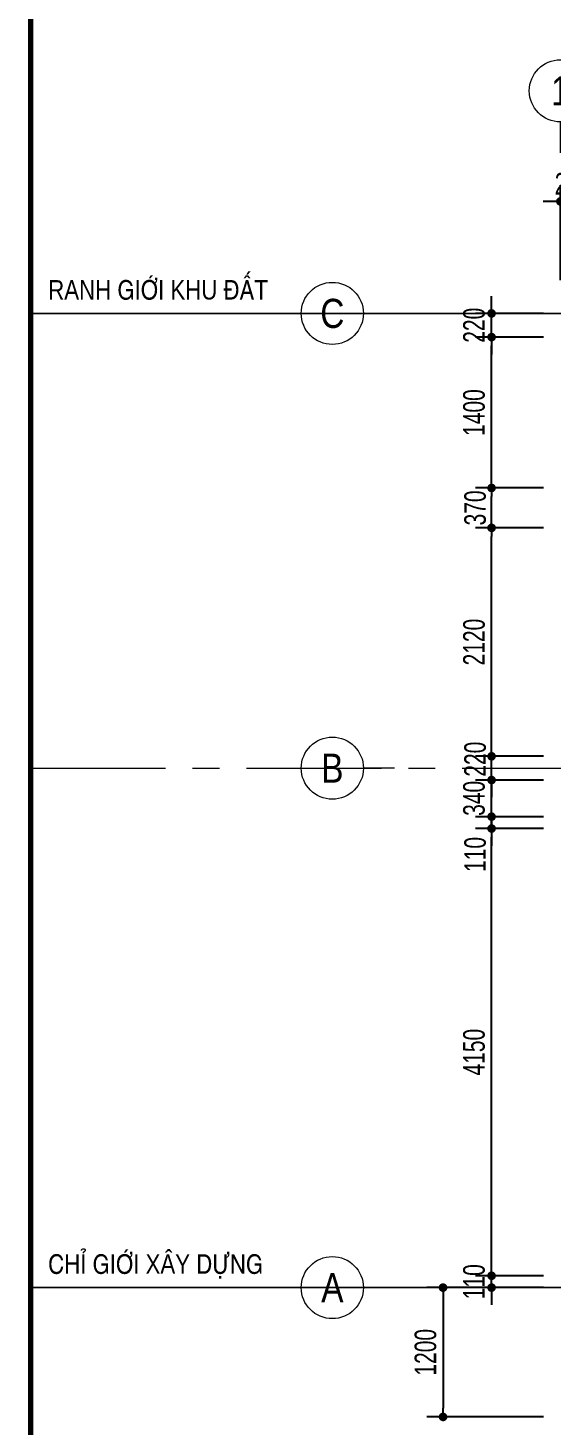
# Model space of a CAD drawing. Header units: millimetres. Extents: x 942520 to 1056220, y -189448 to -147448.
# Drawn here: x 985211 to 990068, y -179511 to -166538 of the extents above; entities that cross this region are included whole.
import ezdxf
from ezdxf.enums import TextEntityAlignment as Align

# ---------------------------------------------------------------- set-up
doc = ezdxf.new("R2010")
doc.units = ezdxf.units.MM
doc.header["$MEASUREMENT"] = 0
doc.header["$PDMODE"] = 2
doc.header["$PDSIZE"] = 1
doc.linetypes.add('ACAD_ISO03W100', pattern=[30, 12, -18])
doc.linetypes.add('CENTER', pattern=[2, 1.25, -0.25, 0.25, -0.25])
doc.layers.get('DEFPOINTS').update_dxf_attribs({"color": 1})
for name, color, linetype, lineweight in [('DWGshare.com_1', 7, 'Continuous', 35), ('DWGshare.com_10', 126, 'Continuous', 13), ('DWGshare.com_12', 139, 'CENTER', 9), ('DWGshare.com_2', 1, 'Continuous', 40), ('DWGshare.com_6', 122, 'Continuous', 18), ('DWGshare.com_9', 122, 'Continuous', 15)]:
    doc.layers.add(name, color=color, linetype=linetype, lineweight=lineweight)
doc.styles.add('DWGshare.com_1', font='VHARIALN.TTF')
doc.styles.add('DWGshare.com_3', font='VHARIALN.TTF', dxfattribs={"width": 0.85})
doc.dimstyles.new('DWGshare.com_1', dxfattribs={"dimscale": 100, "dimtxt": 1.8, "dimasz": 0.8, "dimexe": 1.5, "dimexo": 0, "dimgap": 0.6, "dimtad": 1, "dimdec": 0, "dimlfac": 2, "dimzin": 0, "dimdsep": 46, "dimtxsty": 'DWGshare.com_3', "dimblk": 'DWGshare.com_38', "dimcen": 0, "dimclrd": 256, "dimclre": 256, "dimclrt": 124, "dimazin": 2, "dimtfac": 0.75, "dimtdec": 0, "dimtix": 1, "dimtmove": 2, "dimatfit": 2, "dimfxl": 1, "dimtolj": 1, "dimtzin": 0, "dimarcsym": 0})

# ---------------------------------------------------------------- blocks, each defined once
blk = doc.blocks.new('DWGshare.com_81')
at = {"color": 139, "const_width": 100.0000000003524}
blk.add_lwpolyline([(-9650.000000022352, 650), (-82567.0532188043, 650), (-82567.0532188043, 58750), (-9650.000000022352, 58750)], close=True, dxfattribs=at)
blk = doc.blocks.new('DWGshare.com_28')
blk.add_line((0, -287.9999999974389), (0, 0))
blk.add_circle((0, 287.9999999974389), 287.9999999974389)
at = {"style": 'DWGshare.com_1'}
blk.add_attdef('1', text='', height=270, dxfattribs=at).set_placement((0, 287.9999999974389), align=Align.MIDDLE_CENTER)
blk = doc.blocks.new('DWGshare.com_98')
at = {"layer": 'DWGshare.com_6'}
ref = blk.add_blockref('DWGshare.com_28', (-0.0002304496010765, 10817.26318473788), dxfattribs=at)
ref.add_attrib('1', '1', dxfattribs={"layer": '0', "height": 270, "style": 'DWGshare.com_1'}).set_placement((-0.0004608993185684, 11104.95489226223), align=Align.MIDDLE_CENTER)
ref = blk.add_blockref('DWGshare.com_28', (-1825.310899547301, 9039.99992570799), dxfattribs=dict(at, rotation=90))
ref.add_attrib('1', 'c', dxfattribs={"layer": '0', "height": 270, "style": 'DWGshare.com_1'}).set_placement((-2113.002607071539, 9039.999695258273), align=Align.MIDDLE_CENTER)
ref = blk.add_blockref('DWGshare.com_28', (-1825.310899547301, 4819.999962853995), dxfattribs=dict(at, rotation=90))
ref.add_attrib('1', 'b', dxfattribs={"layer": '0', "height": 270, "style": 'DWGshare.com_1'}).set_placement((-2113.002607071539, 4819.999732404278), align=Align.MIDDLE_CENTER)
ref = blk.add_blockref('DWGshare.com_28', (-1825.310899547301, -3.71466740035e-05), dxfattribs=dict(at, rotation=90))
ref.add_attrib('1', 'a', dxfattribs={"layer": '0', "height": 270, "style": 'DWGshare.com_1'}).set_placement((-2113.002607071539, -0.0002675963914953), align=Align.MIDDLE_CENTER)
blk = doc.blocks.new('DWGshare.com_38')
at = {"color": 0, "linetype": 'ByBlock', "lineweight": -2}
blk.add_line((-0.5, 0), (-1, 0), dxfattribs=at)
at = {"color": 0, "linetype": 'ByBlock', "const_width": 0.5}
blk.add_lwpolyline([(-0.25, 0, 1), (0.25, 0, 1)], format="xyb", close=True, dxfattribs=at)
blk = doc.blocks.new('*D102')
at = {"layer": 'DEFPOINTS', "color": 0, "linetype": 'Continuous', "transparency": 16777216}
for p in [(989507.7286491685, -178116.4237164741), (989990.271881779, -178116.4237164741), (989990.271881779, -178226.4236793275)]:
    blk.add_point(p, dxfattribs=at)
at = {"layer": 'DWGshare.com_10', "linetype": 'Continuous', "lineweight": -2, "transparency": 16777216}
for p, q in [((989507.7286491685, -178036.4237164741), (989507.7286491685, -177956.4237164741)), ((989990.271881779, -178116.4237164741), (989357.7286491685, -178116.4237164741)), ((989507.7286491685, -178226.4236793275), (989507.7286491685, -178116.4237164741)), ((989990.271881779, -178226.4236793275), (989357.7286491685, -178226.4236793275)), ((989507.7286491685, -178306.4236793275), (989507.7286491685, -178386.4236793275))]:
    blk.add_line(p, q, dxfattribs=at)
at = {"layer": 'DWGshare.com_10', "linetype": 'Continuous', "lineweight": -2, "transparency": 16777216, "xscale": 80, "yscale": 80, "zscale": 80}
for p, rotation in [((989507.7286491685, -178116.4237164741), 270), ((989507.7286491685, -178226.4236793275), 90)]:
    blk.add_blockref('DWGshare.com_38', p, dxfattribs=dict(at, rotation=rotation))
at = {"layer": 'DWGshare.com_10', "color": 124, "linetype": 'Continuous', "transparency": 16777216, "insert": (989345.6140516242, -178171.4236979006), "char_height": 200, "attachment_point": 5, "rotation": 90, "style": 'DWGshare.com_3'}
blk.add_mtext('\\A1;110', dxfattribs=at)
blk = doc.blocks.new('DWGshare.com_108')
at = {"color": 0, "linetype": 'ByBlock', "lineweight": -2}
for p, q in [((-1, 0.1666666666666666), (0, 0)), ((-1, 0.1666666666666666), (-1, -0.1666666666666666)), ((0, 0), (-1, -0.1666666666666666))]:
    blk.add_line(p, q, dxfattribs=at)
blk = doc.blocks.new('*D103')
at = {"layer": 'DEFPOINTS', "color": 0, "linetype": 'Continuous', "transparency": 16777216}
for p in [(989990.271881779, -178226.4237164741), (989057.7286491685, -179426.4237536208), (989990.271881779, -179426.4237536208)]:
    blk.add_point(p, dxfattribs=at)
at = {"layer": 'DWGshare.com_10', "linetype": 'Continuous', "lineweight": -2, "transparency": 16777216}
for p, q in [((989990.271881779, -178226.4237164741), (988907.7286491685, -178226.4237164741)), ((989057.7286491685, -178306.4237164741), (989057.7286491685, -179346.4237536208)), ((989990.271881779, -179426.4237536208), (988907.7286491685, -179426.4237536208))]:
    blk.add_line(p, q, dxfattribs=at)
at = {"layer": 'DWGshare.com_10', "linetype": 'Continuous', "lineweight": -2, "transparency": 16777216, "xscale": 80, "yscale": 80, "zscale": 80}
for p, rotation in [((989057.7286491685, -178226.4237164741), 90), ((989057.7286491685, -179426.4237536208), 270)]:
    blk.add_blockref('DWGshare.com_38', p, dxfattribs=dict(at, rotation=rotation))
at = {"layer": 'DWGshare.com_10', "color": 124, "linetype": 'Continuous', "transparency": 16777216, "insert": (988895.6140516242, -178826.4237350473), "char_height": 200, "attachment_point": 5, "rotation": 90, "style": 'DWGshare.com_3'}
blk.add_mtext('\\A1;1200', dxfattribs=at)
blk = doc.blocks.new('*D104')
at = {"layer": 'DEFPOINTS', "color": 0, "linetype": 'Continuous', "transparency": 16777216}
for p in [(989507.7286491685, -173966.4249301516), (989990.271881779, -173966.4249301516), (989990.271881779, -178116.4237164741)]:
    blk.add_point(p, dxfattribs=at)
at = {"layer": 'DWGshare.com_10', "linetype": 'Continuous', "lineweight": -2, "transparency": 16777216}
for p, q in [((989990.271881779, -173966.4249301516), (989357.7286491685, -173966.4249301516)), ((989507.7286491685, -178036.4237164741), (989507.7286491685, -174046.4249301516)), ((989990.271881779, -178116.4237164741), (989357.7286491685, -178116.4237164741))]:
    blk.add_line(p, q, dxfattribs=at)
at = {"layer": 'DWGshare.com_10', "linetype": 'Continuous', "lineweight": -2, "transparency": 16777216, "xscale": 80, "yscale": 80, "zscale": 80}
for p, rotation in [((989507.7286491685, -173966.4249301516), 90), ((989507.7286491685, -178116.4237164741), 270)]:
    blk.add_blockref('DWGshare.com_38', p, dxfattribs=dict(at, rotation=rotation))
at = {"layer": 'DWGshare.com_10', "color": 124, "linetype": 'Continuous', "transparency": 16777216, "insert": (989345.6140516242, -176041.4243233127), "char_height": 200, "attachment_point": 5, "rotation": 90, "style": 'DWGshare.com_3'}
blk.add_mtext('\\A1;4150', dxfattribs=at)
blk = doc.blocks.new('*D105')
at = {"layer": 'DEFPOINTS', "color": 0, "linetype": 'Continuous', "transparency": 16777216}
for p in [(989507.7286491685, -173856.4249301515), (989990.271881779, -173856.4249301515), (989990.271881779, -173966.4249301516)]:
    blk.add_point(p, dxfattribs=at)
at = {"layer": 'DWGshare.com_10', "linetype": 'Continuous', "lineweight": -2, "transparency": 16777216}
for p, q in [((989507.7286491685, -173776.4249301515), (989507.7286491685, -173696.4249301515)), ((989990.271881779, -173856.4249301515), (989357.7286491685, -173856.4249301515)), ((989990.271881779, -173966.4249301516), (989357.7286491685, -173966.4249301516)), ((989507.7286491685, -173966.4249301516), (989507.7286491685, -173856.4249301515)), ((989507.7286491685, -174046.4249301516), (989507.7286491685, -174126.4249301516))]:
    blk.add_line(p, q, dxfattribs=at)
at = {"layer": 'DWGshare.com_10', "linetype": 'Continuous', "lineweight": -2, "transparency": 16777216, "xscale": 80, "yscale": 80, "zscale": 80}
for p, rotation in [((989507.7286491685, -173856.4249301515), 270), ((989507.7286491685, -173966.4249301516), 90)]:
    blk.add_blockref('DWGshare.com_38', p, dxfattribs=dict(at, rotation=rotation))
at = {"layer": 'DWGshare.com_10', "color": 124, "linetype": 'Continuous', "transparency": 16777216, "insert": (989355.8255113786, -174206.7405531408), "char_height": 200, "attachment_point": 5, "rotation": 90, "style": 'DWGshare.com_3'}
blk.add_mtext('\\A1;110', dxfattribs=at)
blk = doc.blocks.new('*D106')
at = {"layer": 'DEFPOINTS', "color": 0, "linetype": 'Continuous', "transparency": 16777216}
for p in [(989507.7286491685, -173516.4249301507), (989990.271881779, -173516.4249301507), (989990.271881779, -173856.4249301515)]:
    blk.add_point(p, dxfattribs=at)
at = {"layer": 'DWGshare.com_10', "linetype": 'Continuous', "lineweight": -2, "transparency": 16777216}
for p, q in [((989507.7286491685, -173436.4249301507), (989507.7286491685, -173356.4249301507)), ((989990.271881779, -173516.4249301507), (989357.7286491685, -173516.4249301507)), ((989507.7286491685, -173856.4249301515), (989507.7286491685, -173516.4249301507)), ((989990.271881779, -173856.4249301515), (989357.7286491685, -173856.4249301515)), ((989507.7286491685, -173936.4249301515), (989507.7286491685, -174016.4249301515))]:
    blk.add_line(p, q, dxfattribs=at)
at = {"layer": 'DWGshare.com_10', "linetype": 'Continuous', "lineweight": -2, "transparency": 16777216, "xscale": 80, "yscale": 80, "zscale": 80}
for p, rotation in [((989507.7286491685, -173516.4249301507), 270), ((989507.7286491685, -173856.4249301515), 90)]:
    blk.add_blockref('DWGshare.com_38', p, dxfattribs=dict(at, rotation=rotation))
at = {"layer": 'DWGshare.com_10', "color": 124, "linetype": 'Continuous', "transparency": 16777216, "insert": (989345.5458388001, -173686.4249301509), "char_height": 200, "attachment_point": 5, "rotation": 90, "style": 'DWGshare.com_3'}
blk.add_mtext('\\A1;340', dxfattribs=at)
blk = doc.blocks.new('*D107')
at = {"layer": 'DEFPOINTS', "color": 0, "linetype": 'Continuous', "transparency": 16777216}
for p in [(989507.7286491685, -173296.4249301507), (989990.271881779, -173296.4249301507), (989990.271881779, -173516.4249301507)]:
    blk.add_point(p, dxfattribs=at)
at = {"layer": 'DWGshare.com_10', "linetype": 'Continuous', "lineweight": -2, "transparency": 16777216}
for p, q in [((989507.7286491685, -173216.4249301507), (989507.7286491685, -173136.4249301507)), ((989990.271881779, -173296.4249301507), (989357.7286491685, -173296.4249301507)), ((989507.7286491685, -173516.4249301507), (989507.7286491685, -173296.4249301507)), ((989990.271881779, -173516.4249301507), (989357.7286491685, -173516.4249301507)), ((989507.7286491685, -173596.4249301507), (989507.7286491685, -173676.4249301507))]:
    blk.add_line(p, q, dxfattribs=at)
at = {"layer": 'DWGshare.com_10', "linetype": 'Continuous', "lineweight": -2, "transparency": 16777216, "xscale": 80, "yscale": 80, "zscale": 80}
for p, rotation in [((989507.7286491685, -173296.4249301507), 270), ((989507.7286491685, -173516.4249301507), 90)]:
    blk.add_blockref('DWGshare.com_38', p, dxfattribs=dict(at, rotation=rotation))
at = {"layer": 'DWGshare.com_10', "color": 124, "linetype": 'Continuous', "transparency": 16777216, "insert": (989355.8255113786, -173322.8842781186), "char_height": 200, "attachment_point": 5, "rotation": 90, "style": 'DWGshare.com_3'}
blk.add_mtext('\\A1;220', dxfattribs=at)
blk = doc.blocks.new('*D108')
at = {"layer": 'DEFPOINTS', "color": 0, "linetype": 'Continuous', "transparency": 16777216}
for p in [(989507.7286491685, -171176.4249672968), (989990.271881779, -171176.4249672968), (989990.271881779, -173296.4249301507)]:
    blk.add_point(p, dxfattribs=at)
at = {"layer": 'DWGshare.com_10', "linetype": 'Continuous', "lineweight": -2, "transparency": 16777216}
for p, q in [((989990.271881779, -171176.4249672968), (989357.7286491685, -171176.4249672968)), ((989507.7286491685, -173216.4249301507), (989507.7286491685, -171256.4249672968)), ((989990.271881779, -173296.4249301507), (989357.7286491685, -173296.4249301507))]:
    blk.add_line(p, q, dxfattribs=at)
at = {"layer": 'DWGshare.com_10', "linetype": 'Continuous', "lineweight": -2, "transparency": 16777216, "xscale": 80, "yscale": 80, "zscale": 80}
for p, rotation in [((989507.7286491685, -171176.4249672968), 90), ((989507.7286491685, -173296.4249301507), 270)]:
    blk.add_blockref('DWGshare.com_38', p, dxfattribs=dict(at, rotation=rotation))
at = {"layer": 'DWGshare.com_10', "color": 124, "linetype": 'Continuous', "transparency": 16777216, "insert": (989345.6140516242, -172236.4249487236), "char_height": 200, "attachment_point": 5, "rotation": 90, "style": 'DWGshare.com_3'}
blk.add_mtext('\\A1;2120', dxfattribs=at)
blk = doc.blocks.new('*D109')
at = {"layer": 'DEFPOINTS', "color": 0, "linetype": 'Continuous', "transparency": 16777216}
for p in [(989507.7286491685, -170806.4249672967), (989990.271881779, -170806.4249672967), (989990.271881779, -171176.4249672968)]:
    blk.add_point(p, dxfattribs=at)
at = {"layer": 'DWGshare.com_10', "linetype": 'Continuous', "lineweight": -2, "transparency": 16777216}
for p, q in [((989990.271881779, -170806.4249672967), (989357.7286491685, -170806.4249672967)), ((989507.7286491685, -171096.4249672968), (989507.7286491685, -170886.4249672967)), ((989990.271881779, -171176.4249672968), (989357.7286491685, -171176.4249672968))]:
    blk.add_line(p, q, dxfattribs=at)
at = {"layer": 'DWGshare.com_10', "linetype": 'Continuous', "lineweight": -2, "transparency": 16777216, "xscale": 80, "yscale": 80, "zscale": 80}
for p, rotation in [((989507.7286491685, -170806.4249672967), 90), ((989507.7286491685, -171176.4249672968), 270)]:
    blk.add_blockref('DWGshare.com_38', p, dxfattribs=dict(at, rotation=rotation))
at = {"layer": 'DWGshare.com_10', "color": 124, "linetype": 'Continuous', "transparency": 16777216, "insert": (989355.8255113782, -170991.4249672968), "char_height": 200, "attachment_point": 5, "rotation": 90, "style": 'DWGshare.com_3'}
blk.add_mtext('\\A1;370', dxfattribs=at)
blk = doc.blocks.new('*D110')
at = {"layer": 'DEFPOINTS', "color": 0, "linetype": 'Continuous', "transparency": 16777216}
for p in [(989507.7286491685, -169406.4249672967), (989990.271881779, -169406.4249672967), (989990.271881779, -170806.4249672967)]:
    blk.add_point(p, dxfattribs=at)
at = {"layer": 'DWGshare.com_10', "linetype": 'Continuous', "lineweight": -2, "transparency": 16777216}
for p, q in [((989990.271881779, -169406.4249672967), (989357.7286491685, -169406.4249672967)), ((989507.7286491685, -170726.4249672967), (989507.7286491685, -169486.4249672967)), ((989990.271881779, -170806.4249672967), (989357.7286491685, -170806.4249672967))]:
    blk.add_line(p, q, dxfattribs=at)
at = {"layer": 'DWGshare.com_10', "linetype": 'Continuous', "lineweight": -2, "transparency": 16777216, "xscale": 80, "yscale": 80, "zscale": 80}
for p, rotation in [((989507.7286491685, -169406.4249672967), 90), ((989507.7286491685, -170806.4249672967), 270)]:
    blk.add_blockref('DWGshare.com_38', p, dxfattribs=dict(at, rotation=rotation))
at = {"layer": 'DWGshare.com_10', "color": 124, "linetype": 'Continuous', "transparency": 16777216, "insert": (989345.6140516242, -170106.4249672965), "char_height": 200, "attachment_point": 5, "rotation": 90, "style": 'DWGshare.com_3'}
blk.add_mtext('\\A1;1400', dxfattribs=at)
blk = doc.blocks.new('*D111')
at = {"layer": 'DEFPOINTS', "color": 0, "linetype": 'Continuous', "transparency": 16777216}
for p in [(989507.7286491685, -169186.4249672967), (989990.271881779, -169186.4249672967), (989990.271881779, -169406.4249672967)]:
    blk.add_point(p, dxfattribs=at)
at = {"layer": 'DWGshare.com_10', "linetype": 'Continuous', "lineweight": -2, "transparency": 16777216}
for p, q in [((989507.7286491685, -169106.4249672967), (989507.7286491685, -169026.4249672967)), ((989990.271881779, -169186.4249672967), (989357.7286491685, -169186.4249672967)), ((989507.7286491685, -169406.4249672967), (989507.7286491685, -169186.4249672967)), ((989990.271881779, -169406.4249672967), (989357.7286491685, -169406.4249672967)), ((989507.7286491685, -169486.4249672967), (989507.7286491685, -169566.4249672967))]:
    blk.add_line(p, q, dxfattribs=at)
at = {"layer": 'DWGshare.com_10', "linetype": 'Continuous', "lineweight": -2, "transparency": 16777216, "xscale": 80, "yscale": 80, "zscale": 80}
for p, rotation in [((989507.7286491685, -169186.4249672967), 270), ((989507.7286491685, -169406.4249672967), 90)]:
    blk.add_blockref('DWGshare.com_38', p, dxfattribs=dict(at, rotation=rotation))
at = {"layer": 'DWGshare.com_10', "color": 124, "linetype": 'Continuous', "transparency": 16777216, "insert": (989345.6140516242, -169296.4249672965), "char_height": 200, "attachment_point": 5, "rotation": 90, "style": 'DWGshare.com_3'}
blk.add_mtext('\\A1;220', dxfattribs=at)
blk = doc.blocks.new('*D112')
at = {"layer": 'DEFPOINTS', "color": 0, "linetype": 'Continuous', "transparency": 16777216}
for p in [(990365.039342523, -168147.1605688803), (990145.0393182688, -168877.374977139), (990365.039342523, -168877.374977139)]:
    blk.add_point(p, dxfattribs=at)
at = {"layer": 'DWGshare.com_10', "linetype": 'Continuous', "lineweight": -2, "transparency": 16777216}
for p, q in [((990145.0393182688, -168877.374977139), (990145.0393182688, -167997.1605688803)), ((990365.039342523, -168877.374977139), (990365.039342523, -167997.1605688803)), ((990065.0393182688, -168147.1605688803), (989985.0393182688, -168147.1605688803)), ((990145.0393182688, -168147.1605688803), (990365.039342523, -168147.1605688803)), ((990445.039342523, -168147.1605688803), (990525.039342523, -168147.1605688803))]:
    blk.add_line(p, q, dxfattribs=at)
at = {"layer": 'DWGshare.com_10', "linetype": 'Continuous', "lineweight": -2, "transparency": 16777216, "xscale": 80, "yscale": 80, "zscale": 80}
blk.add_blockref('DWGshare.com_38', (990145.0393182688, -168147.1605688803), dxfattribs=at)
at = {"layer": 'DWGshare.com_10', "linetype": 'Continuous', "lineweight": -2, "transparency": 16777216, "xscale": 80, "yscale": 80, "zscale": 80, "rotation": 180}
blk.add_blockref('DWGshare.com_38', (990365.039342523, -168147.1605688803), dxfattribs=at)
at = {"layer": 'DWGshare.com_10', "color": 124, "linetype": 'Continuous', "transparency": 16777216, "insert": (990255.0393303959, -167985.045971336), "char_height": 200, "attachment_point": 5, "style": 'DWGshare.com_3'}
blk.add_mtext('\\A1;220', dxfattribs=at)

msp = doc.modelspace()

# ---------------------------------------------------------------- linework, layer by layer
at = {"layer": 'DWGshare.com_12', "ltscale": 1000}
for p, q in [((985236.2997041459, -169186.42493015), (1021694.826313537, -169186.42493015)), ((985236.2997041459, -173406.4248930041), (1021694.826313537, -173406.4248930041)), ((985236.2997041459, -178226.4248930047), (1021694.826313537, -178226.4248930047))]:
    msp.add_line(p, q, dxfattribs=at)
at = {"layer": 'DWGshare.com_2', "linetype": 'ACAD_ISO03W100', "ltscale": 20, "const_width": 15}
for points in [[(985236.2997041459, -169186.42493015), (1021694.826313537, -169186.42493015)], [(985236.2997041459, -178226.4248930047), (1021694.826313537, -178226.4248930047)]]:
    msp.add_lwpolyline(points, dxfattribs=at)

# ---------------------------------------------------------------- block references
at = {"layer": 'DWGshare.com_1', "xscale": 0.5, "yscale": 0.5, "zscale": 0.5}
msp.add_blockref('DWGshare.com_81', (1026519.826313548, -189447.9267507401), dxfattribs=at)
at = {"layer": 'DWGshare.com_10', "linetype": 'Continuous'}
msp.add_blockref('DWGshare.com_98', (990145.0395487184, -178226.4237536208), dxfattribs=at)

# ---------------------------------------------------------------- texts
at = {"layer": 'DWGshare.com_9', "style": 'DWGshare.com_1'}
for s, p in [('ranh giíi khu ®Êt', (985398.4436998962, -169057.6271123246)), ('chØ giíi x©y dùng', (985398.4436998962, -178097.6270751793))]:
    msp.add_text(s, height=180, dxfattribs=at).set_placement(p)

# ---------------------------------------------------------------- dimensions: what is measured, and where the dimension line sits
at = {"layer": 'DWGshare.com_10', "linetype": 'Continuous'}
dim = msp.add_linear_dim(base=(990365.039342523, -168147.1605688803), p1=(990145.0393182688, -168877.374977139), p2=(990365.039342523, -168877.374977139), dimstyle='DWGshare.com_1', override={"dimtxt": 2, "dimlfac": 1, "dimldrblk": 'DWGshare.com_108'}, dxfattribs=at)
dim.commit()
dim.dimension.update_dxf_attribs({"geometry": '*D112', "text_midpoint": (990255.0393303959, -167985.045971336)})
for base, p1, p2, picture, middle in [((989507.7286491685, -169186.4249672967), (989990.271881779, -169406.4249672967), (989990.271881779, -169186.4249672967), '*D111', (989345.6140516242, -169296.4249672965)), ((989507.7286491685, -169406.4249672967), (989990.271881779, -170806.4249672967), (989990.271881779, -169406.4249672967), '*D110', (989345.6140516242, -170106.4249672965)), ((989507.7286491685, -171176.4249672968), (989990.271881779, -173296.4249301507), (989990.271881779, -171176.4249672968), '*D108', (989345.6140516242, -172236.4249487236)), ((989507.7286491685, -173516.4249301507), (989990.271881779, -173856.4249301515), (989990.271881779, -173516.4249301507), '*D106', (989345.5458388001, -173686.4249301509)), ((989507.7286491685, -173966.4249301516), (989990.271881779, -178116.4237164741), (989990.271881779, -173966.4249301516), '*D104', (989345.6140516242, -176041.4243233127)), ((989507.7286491685, -178116.4237164741), (989990.271881779, -178226.4236793275), (989990.271881779, -178116.4237164741), '*D102', (989345.6140516242, -178171.4236979006)), ((989057.7286491685, -179426.4237536208), (989990.271881779, -178226.4237164741), (989990.271881779, -179426.4237536208), '*D103', (988895.6140516242, -178826.4237350473))]:
    dim = msp.add_linear_dim(base=base, p1=p1, p2=p2, angle=90, dimstyle='DWGshare.com_1', override={"dimtxt": 2, "dimlfac": 1, "dimldrblk": 'DWGshare.com_108'}, dxfattribs=at)
    dim.commit()
    dim.dimension.update_dxf_attribs({"geometry": picture, "text_midpoint": middle})
for base, p1, p2, picture, middle in [((989507.7286491685, -170806.4249672967), (989990.271881779, -171176.4249672968), (989990.271881779, -170806.4249672967), '*D109', (989355.8255113782, -170991.4249672968)), ((989507.7286491685, -173296.4249301507), (989990.271881779, -173516.4249301507), (989990.271881779, -173296.4249301507), '*D107', (989355.8255113786, -173322.8842781186)), ((989507.7286491685, -173856.4249301515), (989990.271881779, -173966.4249301516), (989990.271881779, -173856.4249301515), '*D105', (989355.8255113786, -174206.7405531408))]:
    dim = msp.add_linear_dim(base=base, p1=p1, p2=p2, angle=90, dimstyle='DWGshare.com_1', override={"dimtxt": 2, "dimlfac": 1, "dimldrblk": 'DWGshare.com_108'}, dxfattribs=at)
    dim.commit()
    dim.dimension.update_dxf_attribs({"geometry": picture, "text_midpoint": middle, "dimtype": 128})

doc.saveas('drawing.dxf')
